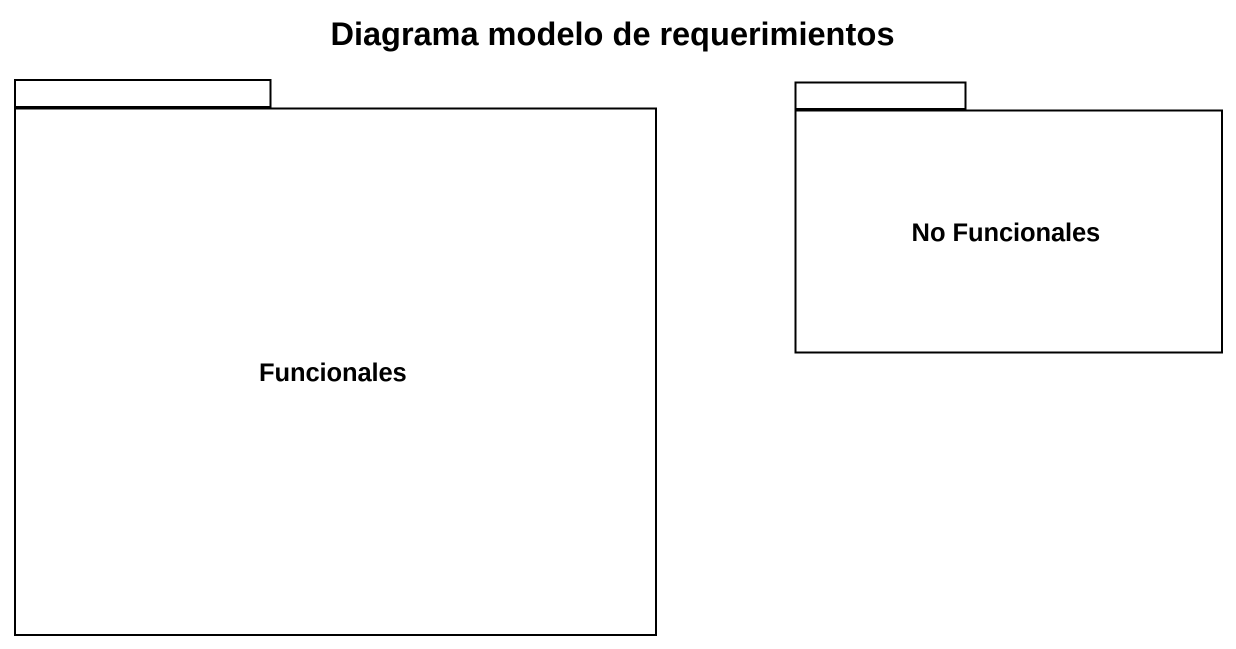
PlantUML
@startuml
title Diagrama modelo de requerimientos
package Funcionales {
}
package "No Funcionales" as No_Funcionales {
}
@enduml
